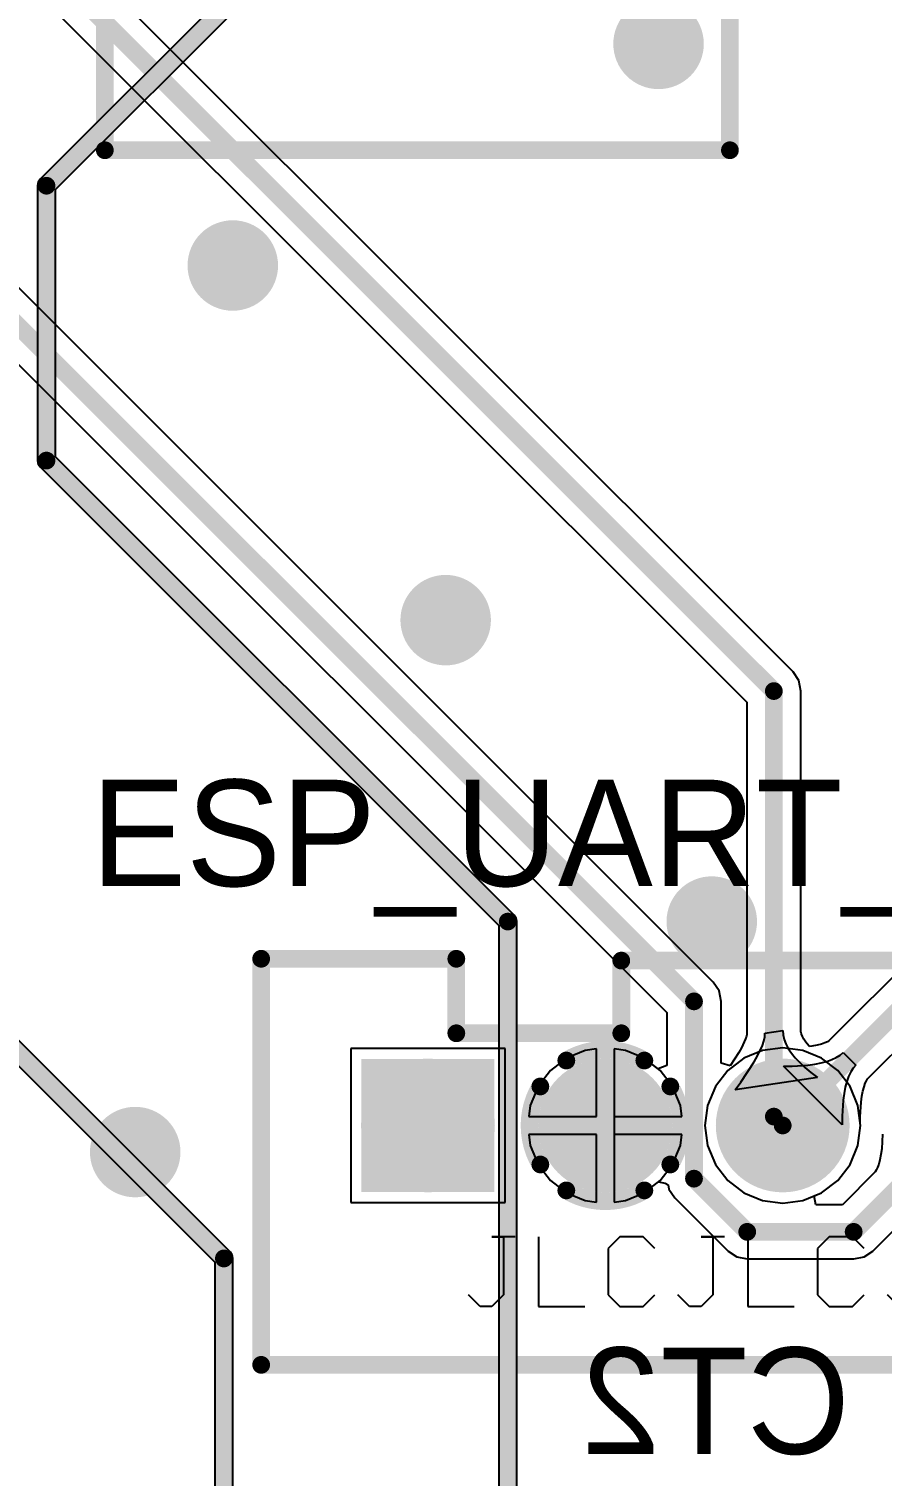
# Model space of a CAD drawing. Header units: millimetres. Extents: x 19 to 120, y 15 to 116.
# Drawn here: x 74.68 to 86.89, y 40.82 to 61.55 of the extents above; entities that cross this region are included whole.
import ezdxf

# ---------------------------------------------------------------- set-up
doc = ezdxf.new("R2010")
doc.units = ezdxf.units.MM
for name, color, linetype in [('BottomLayer', 5, 'Continuous'), ('BottomOverlay', 54, 'Continuous'), ('BottomSolder', 6, 'Continuous'), ('InternalPlane1', 76, 'Continuous'), ('InternalPlane2', 16, 'Continuous'), ('MultiLayer', 9, 'Continuous'), ('PadHoleLayer', 156, 'Continuous'), ('TopLayer', 1, 'Continuous'), ('TopOverlay', 2, 'Continuous'), ('TopSolder', 216, 'Continuous'), ('ViaHoleLayer', 16, 'Continuous')]:
    doc.layers.add(name, color=color, linetype=linetype)

# ---------------------------------------------------------------- blocks, each defined once
blk = doc.blocks.new('XH2_54_LI_6P_3')
at = {"layer": 'BottomLayer', "const_width": 0.85}
for points in [[(-4.235, 0, 1), (-3.385, 0, 1)], [(-1.695, 0, 1), (-0.845, 0, 1)], [(0.845, 0, 1), (1.695, 0, 1)], [(3.385, 0, 1), (4.235, 0, 1)], [(5.925, 0, 1), (6.775, 0, 1)]]:
    blk.add_lwpolyline(points, format="xyb", close=True, dxfattribs=at)
at = {"layer": 'BottomLayer'}
blk.add_solid([(-5.5, -0.85), (-5.5, 0.85), (-7.2, -0.85), (-7.2, 0.85)], dxfattribs=at)
at = {"layer": 'BottomSolder', "const_width": 0.952}
for points in [[(-4.286, 0, 1), (-3.334, 0, 1)], [(-1.746, 0, 1), (-0.794, 0, 1)], [(0.794, 0, 1), (1.746, 0, 1)], [(3.334, 0, 1), (4.286, 0, 1)], [(5.874, 0, 1), (6.826, 0, 1)]]:
    blk.add_lwpolyline(points, format="xyb", close=True, dxfattribs=at)
at = {"layer": 'BottomSolder'}
blk.add_solid([(-5.398, -0.952), (-5.398, 0.952), (-7.302, -0.952), (-7.302, 0.952)], dxfattribs=at)
at = {"layer": 'InternalPlane1', "const_width": 0.254}
for points in [[(-4.369, 0.93, -0.277325), (-3.251, 0.93)], [(-4.74, -0.559, -0.277325), (-4.74, 0.559)], [(-2.88, 0.559, -0.277325), (-2.88, -0.559)], [(-3.251, -0.93, -0.277325), (-4.369, -0.93)]]:
    blk.add_lwpolyline(points, format="xyb", dxfattribs=at)
at = {"layer": 'InternalPlane1'}
for points, const_width in [([(-4.432, 0.93, 1), (-4.305, 0.93, 1)], 0.127), ([(-3.315, 0.93, 1), (-3.188, 0.93, 1)], 0.127), ([(-6.829, 0, 1), (-5.871, 0, 1)], 0.958), ([(-1.749, 0, 1), (-0.791, 0, 1)], 0.958), ([(0.791, 0, 1), (1.749, 0, 1)], 0.958), ([(3.331, 0, 1), (4.289, 0, 1)], 0.958), ([(5.871, 0, 1), (6.829, 0, 1)], 0.958), ([(-4.804, 0.559, 1), (-4.677, 0.559, 1)], 0.127), ([(-2.943, 0.559, 1), (-2.816, 0.559, 1)], 0.127), ([(-4.804, -0.559, 1), (-4.677, -0.559, 1)], 0.127), ([(-2.943, -0.559, 1), (-2.816, -0.559, 1)], 0.127), ([(-4.432, -0.93, 1), (-4.305, -0.93, 1)], 0.127), ([(-3.315, -0.93, 1), (-3.188, -0.93, 1)], 0.127)]:
    blk.add_lwpolyline(points, format="xyb", close=True, dxfattribs=dict(at, const_width=const_width))
at = {"layer": 'InternalPlane2', "const_width": 0.958}
for points in [[(-4.289, 0, 1), (-3.331, 0, 1)], [(-1.749, 0, 1), (-0.791, 0, 1)], [(0.791, 0, 1), (1.749, 0, 1)], [(3.331, 0, 1), (4.289, 0, 1)], [(5.871, 0, 1), (6.829, 0, 1)]]:
    blk.add_lwpolyline(points, format="xyb", close=True, dxfattribs=at)
at = {"layer": 'MultiLayer', "const_width": 0.85}
for points in [[(-4.235, 0, 1), (-3.385, 0, 1)], [(-1.695, 0, 1), (-0.845, 0, 1)], [(0.845, 0, 1), (1.695, 0, 1)], [(3.385, 0, 1), (4.235, 0, 1)], [(5.925, 0, 1), (6.775, 0, 1)]]:
    blk.add_lwpolyline(points, format="xyb", close=True, dxfattribs=at)
at = {"layer": 'MultiLayer'}
blk.add_solid([(-5.5, -0.85), (-5.5, 0.85), (-7.2, -0.85), (-7.2, 0.85)], dxfattribs=at)
at = {"layer": 'PadHoleLayer', "const_width": 0.45}
for points in [[(-6.575, 0, 1), (-6.125, 0, 1)], [(-4.035, 0, 1), (-3.585, 0, 1)], [(-1.495, 0, 1), (-1.045, 0, 1)], [(1.045, 0, 1), (1.495, 0, 1)], [(3.585, 0, 1), (4.035, 0, 1)], [(6.125, 0, 1), (6.575, 0, 1)]]:
    blk.add_lwpolyline(points, format="xyb", close=True, dxfattribs=at)
at = {"layer": 'TopLayer', "const_width": 0.85}
for points in [[(-4.235, 0, 1), (-3.385, 0, 1)], [(-1.695, 0, 1), (-0.845, 0, 1)], [(0.845, 0, 1), (1.695, 0, 1)], [(3.385, 0, 1), (4.235, 0, 1)], [(5.925, 0, 1), (6.775, 0, 1)]]:
    blk.add_lwpolyline(points, format="xyb", close=True, dxfattribs=at)
at = {"layer": 'TopLayer'}
blk.add_solid([(-5.5, -0.85), (-5.5, 0.85), (-7.2, -0.85), (-7.2, 0.85)], dxfattribs=at)
at = {"layer": 'TopOverlay', "const_width": 0.254}
for points in [[(-8.738, -3.429), (-8.738, 2.388)], [(-8.738, 2.388), (-5.944, 2.388)], [(-5.944, 1.321), (-5.944, 2.388)], [(-3.581, 2.362), (3.556, 2.362)], [(-3.581, 1.321), (-3.581, 2.362)], [(3.556, 1.321), (3.556, 2.362)], [(5.715, 2.362), (8.56, 2.362)], [(5.715, 1.321), (5.715, 2.362)], [(8.56, -3.429), (8.56, 2.362)], [(-5.944, 1.321), (-3.581, 1.321)], [(3.556, 1.321), (5.715, 1.321)], [(-8.738, -3.429), (8.56, -3.429)]]:
    blk.add_lwpolyline(points, dxfattribs=at)
at = {"layer": 'TopOverlay', "const_width": 0.127}
for points in [[(-8.801, 2.388, 1), (-8.674, 2.388, 1)], [(-8.801, 2.388, 1), (-8.674, 2.388, 1)], [(-6.007, 2.388, 1), (-5.88, 2.388, 1)], [(-6.007, 2.388, 1), (-5.88, 2.388, 1)], [(-3.645, 2.362, 1), (-3.518, 2.362, 1)], [(-3.645, 2.362, 1), (-3.518, 2.362, 1)], [(3.493, 2.362, 1), (3.619, 2.362, 1)], [(3.493, 2.362, 1), (3.619, 2.362, 1)], [(5.652, 2.362, 1), (5.779, 2.362, 1)], [(5.652, 2.362, 1), (5.779, 2.362, 1)], [(8.496, 2.362, 1), (8.623, 2.362, 1)], [(8.496, 2.362, 1), (8.623, 2.362, 1)], [(-6.007, 1.321, 1), (-5.88, 1.321, 1)], [(-6.007, 1.321, 1), (-5.88, 1.321, 1)], [(-3.645, 1.321, 1), (-3.518, 1.321, 1)], [(-3.645, 1.321, 1), (-3.518, 1.321, 1)], [(3.493, 1.321, 1), (3.619, 1.321, 1)], [(3.493, 1.321, 1), (3.619, 1.321, 1)], [(5.652, 1.321, 1), (5.779, 1.321, 1)], [(5.652, 1.321, 1), (5.779, 1.321, 1)], [(-8.801, -3.429, 1), (-8.674, -3.429, 1)], [(-8.801, -3.429, 1), (-8.674, -3.429, 1)], [(8.496, -3.429, 1), (8.623, -3.429, 1)], [(8.496, -3.429, 1), (8.623, -3.429, 1)]]:
    blk.add_lwpolyline(points, format="xyb", close=True, dxfattribs=at)
at = {"layer": 'TopSolder', "const_width": 0.952}
for points in [[(-4.286, 0, 1), (-3.334, 0, 1)], [(-1.746, 0, 1), (-0.794, 0, 1)], [(0.794, 0, 1), (1.746, 0, 1)], [(3.334, 0, 1), (4.286, 0, 1)], [(5.874, 0, 1), (6.826, 0, 1)]]:
    blk.add_lwpolyline(points, format="xyb", close=True, dxfattribs=at)
at = {"layer": 'TopSolder'}
blk.add_solid([(-5.398, -0.952), (-5.398, 0.952), (-7.302, -0.952), (-7.302, 0.952)], dxfattribs=at)
blk = doc.blocks.new('JLC_CLI_NO_5')
at = {"layer": 'TopOverlay'}
for p, q in [((-86.891, -47.568), (-87.224, -47.568)), ((-87.224, -47.568), (-87.057, -47.568)), ((-87.057, -47.568), (-87.057, -48.401)), ((-86.557, -47.568), (-86.557, -48.568)), ((-85.391, -47.568), (-85.558, -47.735)), ((-85.058, -47.568), (-85.391, -47.568)), ((-84.891, -47.735), (-85.058, -47.568)), ((-83.892, -47.568), (-84.225, -47.568)), ((-84.225, -47.568), (-84.058, -47.568)), ((-84.058, -47.568), (-84.058, -48.401)), ((-83.558, -47.568), (-83.558, -48.568)), ((-82.392, -47.568), (-82.559, -47.735)), ((-82.059, -47.568), (-82.392, -47.568)), ((-81.892, -47.735), (-82.059, -47.568)), ((-80.892, -47.568), (-81.226, -47.568)), ((-81.226, -47.568), (-81.059, -47.568)), ((-81.059, -47.568), (-81.059, -48.401)), ((-80.559, -47.568), (-80.559, -48.568)), ((-79.393, -47.568), (-79.56, -47.735)), ((-79.06, -47.568), (-79.393, -47.568)), ((-78.893, -47.735), (-79.06, -47.568)), ((-77.893, -47.568), (-78.227, -47.568)), ((-78.227, -47.568), (-78.06, -47.568)), ((-78.06, -47.568), (-78.06, -48.401)), ((-77.56, -47.568), (-77.56, -48.568)), ((-76.394, -47.568), (-76.561, -47.735)), ((-76.061, -47.568), (-76.394, -47.568)), ((-75.894, -47.735), (-76.061, -47.568)), ((-85.558, -47.735), (-85.558, -48.401)), ((-82.559, -47.735), (-82.559, -48.401)), ((-79.56, -47.735), (-79.56, -48.401)), ((-76.561, -47.735), (-76.561, -48.401)), ((-87.39, -48.568), (-87.557, -48.401)), ((-87.057, -48.401), (-87.224, -48.568)), ((-85.558, -48.401), (-85.391, -48.568)), ((-85.058, -48.568), (-84.891, -48.401)), ((-84.391, -48.568), (-84.558, -48.401)), ((-84.058, -48.401), (-84.225, -48.568)), ((-82.559, -48.401), (-82.392, -48.568)), ((-82.059, -48.568), (-81.892, -48.401)), ((-81.392, -48.568), (-81.559, -48.401)), ((-81.059, -48.401), (-81.226, -48.568)), ((-79.56, -48.401), (-79.393, -48.568)), ((-79.06, -48.568), (-78.893, -48.401)), ((-78.393, -48.568), (-78.56, -48.401)), ((-78.06, -48.401), (-78.227, -48.568)), ((-76.561, -48.401), (-76.394, -48.568)), ((-76.061, -48.568), (-75.894, -48.401)), ((-87.224, -48.568), (-87.39, -48.568)), ((-86.557, -48.568), (-85.891, -48.568)), ((-85.391, -48.568), (-85.058, -48.568)), ((-84.225, -48.568), (-84.391, -48.568)), ((-83.558, -48.568), (-82.892, -48.568)), ((-82.392, -48.568), (-82.059, -48.568)), ((-81.226, -48.568), (-81.392, -48.568)), ((-80.559, -48.568), (-79.893, -48.568)), ((-79.393, -48.568), (-79.06, -48.568)), ((-78.227, -48.568), (-78.393, -48.568)), ((-77.56, -48.568), (-76.894, -48.568)), ((-76.394, -48.568), (-76.061, -48.568))]:
    blk.add_line(p, q, dxfattribs=at)
blk = doc.blocks.new('IDC3_6_2_27')
at = {"layer": 'TopOverlay', "const_width": 0.254}
for points in [[(-5.08, 5.975), (17.78, 5.975)], [(17.78, -2.975), (17.78, 5.975)], [(-5.08, -2.975), (17.78, -2.975)]]:
    blk.add_lwpolyline(points, dxfattribs=at)
at = {"layer": 'TopOverlay', "const_width": 0.127}
for points in [[(17.716, 5.975, 1), (17.843, 5.975, 1)], [(17.716, 5.975, 1), (17.843, 5.975, 1)], [(17.716, -2.975, 1), (17.843, -2.975, 1)], [(17.716, -2.975, 1), (17.843, -2.975, 1)]]:
    blk.add_lwpolyline(points, format="xyb", close=True, dxfattribs=at)

msp = doc.modelspace()

# ---------------------------------------------------------------- linework, layer by layer
at = {"layer": 'BottomLayer'}
for p, q in [((81.495, 46.951), (79.287, 46.951)), ((79.287, 46.951), (79.287, 44.743)), ((81.495, 44.743), (81.495, 46.951)), ((82.643, 46.923), (82.374, 46.811)), ((82.804, 46.944), (82.643, 46.923)), ((82.804, 45.974), (82.804, 46.944)), ((83.219, 46.923), (83.058, 46.944)), ((83.058, 46.944), (83.058, 45.974)), ((83.488, 46.811), (83.219, 46.923)), ((85.183, 46.923), (84.914, 46.811)), ((85.471, 46.961), (85.183, 46.923)), ((85.759, 46.923), (85.471, 46.961)), ((86.028, 46.811), (85.759, 46.923)), ((82.374, 46.811), (82.144, 46.634)), ((83.718, 46.634), (83.488, 46.811)), ((84.914, 46.811), (84.684, 46.634)), ((86.258, 46.634), (86.028, 46.811)), ((82.144, 46.634), (81.967, 46.404)), ((83.895, 46.404), (83.718, 46.634)), ((84.684, 46.634), (84.507, 46.404)), ((86.435, 46.404), (86.258, 46.634)), ((81.967, 46.404), (81.855, 46.135)), ((84.007, 46.135), (83.895, 46.404)), ((84.507, 46.404), (84.395, 46.135)), ((86.547, 46.135), (86.435, 46.404)), ((81.855, 46.135), (81.834, 45.974)), ((84.028, 45.974), (84.007, 46.135)), ((84.395, 46.135), (84.357, 45.847)), ((86.585, 45.847), (86.547, 46.135)), ((81.834, 45.974), (82.804, 45.974)), ((83.058, 45.974), (84.028, 45.974)), ((84.357, 45.847), (84.395, 45.559)), ((86.547, 45.559), (86.585, 45.847)), ((82.804, 45.72), (81.834, 45.72)), ((81.834, 45.72), (81.855, 45.559)), ((82.804, 44.75), (82.804, 45.72)), ((84.028, 45.72), (83.058, 45.72)), ((83.058, 45.72), (83.058, 44.75)), ((84.007, 45.559), (84.028, 45.72)), ((81.855, 45.559), (81.967, 45.29)), ((83.895, 45.29), (84.007, 45.559)), ((84.395, 45.559), (84.507, 45.29)), ((86.435, 45.29), (86.547, 45.559)), ((81.967, 45.29), (82.144, 45.06)), ((83.718, 45.06), (83.895, 45.29)), ((84.507, 45.29), (84.684, 45.06)), ((86.258, 45.06), (86.435, 45.29)), ((82.144, 45.06), (82.374, 44.883)), ((83.488, 44.883), (83.718, 45.06)), ((84.684, 45.06), (84.914, 44.883)), ((86.028, 44.883), (86.258, 45.06)), ((82.374, 44.883), (82.643, 44.771)), ((83.219, 44.771), (83.488, 44.883)), ((84.914, 44.883), (85.183, 44.771)), ((85.759, 44.771), (86.028, 44.883)), ((79.287, 44.743), (81.495, 44.743)), ((82.643, 44.771), (82.804, 44.75)), ((83.058, 44.75), (83.219, 44.771)), ((85.183, 44.771), (85.471, 44.733)), ((85.471, 44.733), (85.759, 44.771))]:
    msp.add_line(p, q, dxfattribs=at)
at = {"layer": 'BottomLayer', "const_width": 0.229}
for points in [[(83.579, 61.341, 1), (83.807, 61.341, 1)], [(77.483, 58.166, 1), (77.711, 58.166, 1)], [(80.531, 53.086, 1), (80.759, 53.086, 1)], [(84.341, 48.768, 1), (84.569, 48.768, 1)], [(76.086, 45.466, 1), (76.314, 45.466, 1)]]:
    msp.add_lwpolyline(points, format="xyb", close=True, dxfattribs=at)
at = {"layer": 'InternalPlane2'}
for p, q in [((78.902, 63.465), (74.838, 59.401)), ((75.059, 59.255), (79.086, 63.281)), ((74.81, 59.359), (74.801, 59.309)), ((74.801, 59.309), (74.801, 55.372)), ((74.838, 59.401), (74.81, 59.359)), ((75.059, 55.426), (75.059, 59.255)), ((74.801, 55.372), (74.81, 55.322)), ((81.626, 48.86), (75.059, 55.426)), ((74.81, 55.322), (74.838, 55.28)), ((74.838, 55.28), (81.405, 48.714)), ((77.562, 44.034), (68.799, 52.797)), ((68.615, 52.613), (77.341, 43.888)), ((81.654, 48.818), (81.626, 48.86)), ((81.663, 48.768), (81.654, 48.818)), ((81.663, 33.074), (81.663, 48.768)), ((81.405, 48.714), (81.405, 33.02)), ((77.59, 43.992), (77.562, 44.034)), ((77.599, 43.942), (77.59, 43.992)), ((77.341, 43.888), (77.341, 33.909)), ((77.599, 33.963), (77.599, 43.942))]:
    msp.add_line(p, q, dxfattribs=at)
at = {"layer": 'InternalPlane2', "const_width": 0.254}
for points in [[(74.93, 59.309), (78.994, 63.373)], [(74.93, 55.372), (74.93, 59.309)], [(74.93, 55.372), (81.534, 48.768)], [(68.707, 52.705), (77.47, 43.942)], [(81.534, 33.02), (81.534, 48.768)], [(77.47, 33.909), (77.47, 43.942)]]:
    msp.add_lwpolyline(points, dxfattribs=at)
at = {"layer": 'InternalPlane2'}
for points, const_width in [([(83.369, 61.341, 1), (84.017, 61.341, 1)], 0.648), ([(74.866, 59.309, 1), (74.993, 59.309, 1)], 0.127), ([(74.866, 59.309, 1), (74.993, 59.309, 1)], 0.127), ([(77.273, 58.166, 1), (77.921, 58.166, 1)], 0.648), ([(74.866, 55.372, 1), (74.993, 55.372, 1)], 0.127), ([(74.866, 55.372, 1), (74.993, 55.372, 1)], 0.127), ([(80.321, 53.086, 1), (80.969, 53.086, 1)], 0.648), ([(84.131, 48.768, 1), (84.779, 48.768, 1)], 0.648), ([(81.471, 48.768, 1), (81.597, 48.768, 1)], 0.127), ([(81.471, 48.768, 1), (81.597, 48.768, 1)], 0.127), ([(75.876, 45.466, 1), (76.524, 45.466, 1)], 0.648), ([(77.406, 43.942, 1), (77.534, 43.942, 1)], 0.127), ([(77.406, 43.942, 1), (77.534, 43.942, 1)], 0.127)]:
    msp.add_lwpolyline(points, format="xyb", close=True, dxfattribs=dict(at, const_width=const_width))
at = {"layer": 'MultiLayer', "const_width": 0.229}
for points in [[(83.579, 61.341, 1), (83.807, 61.341, 1)], [(77.483, 58.166, 1), (77.711, 58.166, 1)], [(80.531, 53.086, 1), (80.759, 53.086, 1)], [(84.341, 48.768, 1), (84.569, 48.768, 1)], [(76.086, 45.466, 1), (76.314, 45.466, 1)]]:
    msp.add_lwpolyline(points, format="xyb", close=True, dxfattribs=at)
at = {"layer": 'TopLayer'}
for p, q in [((85.619, 52.345), (70.746, 67.217)), ((70.083, 66.781), (84.956, 51.909)), ((84.476, 47.9), (69.095, 63.28)), ((68.432, 62.844), (83.813, 47.464)), ((94.848, 55.774), (86.137, 47.062)), ((86.686, 46.513), (95.284, 55.111)), ((85.703, 52.219), (85.619, 52.345)), ((85.732, 52.07), (85.703, 52.219)), ((85.732, 47.186), (85.732, 52.07)), ((84.956, 51.909), (84.956, 47.152)), ((84.56, 47.774), (84.476, 47.9)), ((84.589, 47.625), (84.56, 47.774)), ((84.589, 46.74), (84.589, 47.625)), ((83.813, 47.464), (83.813, 46.706)), ((84.937, 47.086), (84.879, 46.96)), ((84.95, 47.125), (84.937, 47.086)), ((84.956, 47.152), (84.95, 47.125)), ((85.2, 47.057), (85.213, 47.116)), ((85.213, 47.116), (85.217, 47.168)), ((85.217, 47.168), (85.471, 47.207)), ((85.471, 47.207), (85.476, 47.144)), ((85.476, 47.144), (85.491, 47.08)), ((85.491, 47.08), (85.516, 47.016)), ((85.733, 47.184), (85.732, 47.186)), ((85.739, 47.157), (85.733, 47.184)), ((85.752, 47.123), (85.739, 47.157)), ((85.773, 47.083), (85.752, 47.123)), ((85.804, 47.038), (85.773, 47.083)), ((86.137, 47.062), (86.112, 47.047)), ((81.495, 46.951), (79.287, 46.951)), ((79.287, 46.951), (79.287, 44.743)), ((81.495, 44.743), (81.495, 46.951)), ((82.643, 46.923), (82.374, 46.811)), ((82.804, 46.944), (82.643, 46.923)), ((82.804, 45.974), (82.804, 46.944)), ((83.219, 46.923), (83.058, 46.944)), ((83.058, 46.944), (83.058, 45.847)), ((83.488, 46.811), (83.219, 46.923)), ((84.842, 46.893), (84.716, 46.702)), ((84.879, 46.96), (84.842, 46.893)), ((85.111, 46.843), (85.179, 46.992)), ((85.179, 46.992), (85.2, 47.057)), ((85.516, 47.016), (85.551, 46.95)), ((85.551, 46.95), (85.595, 46.884)), ((85.595, 46.884), (85.65, 46.816)), ((85.845, 46.987), (85.804, 47.038)), ((85.855, 46.976), (85.845, 46.987)), ((85.889, 46.981), (85.855, 46.976)), ((85.963, 46.995), (85.889, 46.981)), ((86.026, 47.011), (85.963, 46.995)), ((86.075, 47.029), (86.026, 47.011)), ((86.112, 47.047), (86.075, 47.029)), ((86.237, 46.82), (86.291, 46.854)), ((86.291, 46.854), (86.336, 46.892)), ((86.336, 46.892), (86.516, 46.712)), ((82.374, 46.811), (82.144, 46.634)), ((83.686, 46.66), (83.488, 46.811)), ((83.813, 46.706), (83.686, 46.66)), ((84.716, 46.702), (84.589, 46.74)), ((84.873, 46.468), (85.064, 46.759)), ((85.064, 46.759), (85.111, 46.843)), ((85.48, 46.697), (85.606, 46.698)), ((86.321, 45.856), (85.48, 46.697)), ((85.606, 46.698), (85.832, 46.712)), ((85.65, 46.816), (85.715, 46.747)), ((85.715, 46.747), (85.789, 46.678)), ((85.789, 46.678), (85.874, 46.607)), ((85.832, 46.712), (85.931, 46.725)), ((85.931, 46.725), (86.021, 46.742)), ((86.021, 46.742), (86.102, 46.764)), ((86.102, 46.764), (86.174, 46.79)), ((86.174, 46.79), (86.237, 46.82)), ((86.478, 46.667), (86.444, 46.613)), ((86.516, 46.712), (86.478, 46.667)), ((82.144, 46.634), (81.967, 46.404)), ((85.969, 46.536), (84.792, 46.358)), ((84.792, 46.358), (84.873, 46.468)), ((85.874, 46.607), (85.969, 46.536)), ((86.388, 46.478), (86.366, 46.397)), ((86.414, 46.55), (86.388, 46.478)), ((86.444, 46.613), (86.414, 46.55)), ((86.635, 46.402), (86.653, 46.451)), ((86.653, 46.451), (86.671, 46.488)), ((86.671, 46.488), (86.686, 46.513)), ((81.967, 46.404), (81.855, 46.135)), ((86.349, 46.307), (86.336, 46.208)), ((86.366, 46.397), (86.349, 46.307)), ((86.594, 46.183), (86.605, 46.265)), ((86.605, 46.265), (86.619, 46.339)), ((86.619, 46.339), (86.635, 46.402)), ((81.855, 46.135), (81.834, 45.974)), ((86.336, 46.208), (86.322, 45.982)), ((86.581, 45.973), (86.594, 46.183)), ((81.834, 45.974), (82.804, 45.974)), ((83.058, 45.847), (83.058, 44.75)), ((86.322, 45.982), (86.321, 45.856)), ((86.547, 45.559), (86.585, 45.847)), ((86.58, 45.881), (86.581, 45.973)), ((86.585, 45.847), (86.58, 45.881)), ((82.804, 45.72), (81.834, 45.72)), ((81.834, 45.72), (81.855, 45.559)), ((82.804, 44.75), (82.804, 45.72)), ((86.901, 45.721), (86.888, 45.511)), ((81.855, 45.559), (81.967, 45.29)), ((86.435, 45.29), (86.547, 45.559)), ((86.877, 45.429), (86.863, 45.355)), ((86.888, 45.511), (86.877, 45.429)), ((81.967, 45.29), (82.144, 45.06)), ((86.258, 45.06), (86.435, 45.29)), ((86.811, 45.206), (86.796, 45.181)), ((86.829, 45.243), (86.811, 45.206)), ((86.847, 45.292), (86.829, 45.243)), ((86.863, 45.355), (86.847, 45.292)), ((82.144, 45.06), (82.374, 44.883)), ((83.488, 44.883), (83.692, 45.039)), ((83.692, 45.039), (83.787, 45.021)), ((83.787, 45.021), (83.83, 44.997)), ((83.83, 44.997), (83.842, 44.936)), ((86.028, 44.883), (86.258, 45.06)), ((86.796, 45.181), (86.326, 44.711)), ((82.374, 44.883), (82.643, 44.771)), ((83.219, 44.771), (83.488, 44.883)), ((83.842, 44.936), (83.926, 44.81)), ((83.926, 44.81), (84.688, 44.048)), ((85.921, 44.838), (86.028, 44.883)), ((85.946, 44.711), (85.921, 44.838)), ((79.287, 44.743), (81.495, 44.743)), ((82.643, 44.771), (82.804, 44.75)), ((83.058, 44.75), (83.219, 44.771)), ((86.326, 44.711), (85.946, 44.711)), ((86.762, 44.048), (87.345, 44.632)), ((84.688, 44.048), (84.814, 43.964)), ((84.814, 43.964), (84.963, 43.935)), ((86.487, 43.935), (86.636, 43.964)), ((86.636, 43.964), (86.762, 44.048)), ((84.963, 43.935), (86.487, 43.935))]:
    msp.add_line(p, q, dxfattribs=at)
at = {"layer": 'TopLayer', "const_width": 0.254}
for points in [[(70.358, 67.056), (85.344, 52.07)], [(68.707, 63.119), (84.201, 47.625)], [(85.471, 45.847), (95.123, 55.499)], [(85.344, 45.974), (85.344, 52.07)], [(84.201, 45.085), (84.201, 47.625)], [(85.344, 45.974), (85.471, 45.847)], [(86.487, 44.323), (88.011, 45.847)], [(84.201, 45.085), (84.963, 44.323)], [(84.963, 44.323), (86.487, 44.323)]]:
    msp.add_lwpolyline(points, dxfattribs=at)
at = {"layer": 'TopLayer'}
for points, const_width in [([(83.579, 61.341, 1), (83.807, 61.341, 1)], 0.229), ([(77.483, 58.166, 1), (77.711, 58.166, 1)], 0.229), ([(80.531, 53.086, 1), (80.759, 53.086, 1)], 0.229), ([(85.28, 52.07, 1), (85.407, 52.07, 1)], 0.127), ([(85.28, 52.07, 1), (85.407, 52.07, 1)], 0.127), ([(84.341, 48.768, 1), (84.569, 48.768, 1)], 0.229), ([(84.137, 47.625, 1), (84.264, 47.625, 1)], 0.127), ([(84.137, 47.625, 1), (84.264, 47.625, 1)], 0.127), ([(85.28, 45.974, 1), (85.407, 45.974, 1)], 0.127), ([(85.28, 45.974, 1), (85.407, 45.974, 1)], 0.127), ([(85.407, 45.847, 1), (85.534, 45.847, 1)], 0.127), ([(85.407, 45.847, 1), (85.534, 45.847, 1)], 0.127), ([(76.086, 45.466, 1), (76.314, 45.466, 1)], 0.229), ([(84.137, 45.085, 1), (84.264, 45.085, 1)], 0.127), ([(84.137, 45.085, 1), (84.264, 45.085, 1)], 0.127), ([(84.899, 44.323, 1), (85.026, 44.323, 1)], 0.127), ([(84.899, 44.323, 1), (85.026, 44.323, 1)], 0.127), ([(86.423, 44.323, 1), (86.55, 44.323, 1)], 0.127), ([(86.423, 44.323, 1), (86.55, 44.323, 1)], 0.127)]:
    msp.add_lwpolyline(points, format="xyb", close=True, dxfattribs=dict(at, const_width=const_width))
at = {"layer": 'ViaHoleLayer', "const_width": 0.14}
for points in [[(83.623, 61.341, 1), (83.763, 61.341, 1)], [(77.527, 58.166, 1), (77.667, 58.166, 1)], [(80.575, 53.086, 1), (80.715, 53.086, 1)], [(84.385, 48.768, 1), (84.525, 48.768, 1)], [(76.13, 45.466, 1), (76.27, 45.466, 1)]]:
    msp.add_lwpolyline(points, format="xyb", close=True, dxfattribs=at)

# ---------------------------------------------------------------- block references
for name, p, rotation in [('IDC3_6_2_27', (78.74, 77.597), 270), ('XH2_54_LI_6P_3', (86.741, 45.847), 360)]:
    msp.add_blockref(name, p, dxfattribs=dict(rotation=rotation))
msp.add_blockref('JLC_CLI_NO_5', (168.529, 91.821))

# ---------------------------------------------------------------- texts
at = {"layer": 'BottomOverlay', "text_generation_flag": 2}
msp.add_text('CT2', height=1.524, dxfattribs=at).set_placement((86.437, 41.142))
at = {"layer": 'TopOverlay'}
msp.add_text('ESP_UART_UPLOAD', height=1.524, dxfattribs=at).set_placement((75.569, 49.276))

doc.saveas('drawing.dxf')
